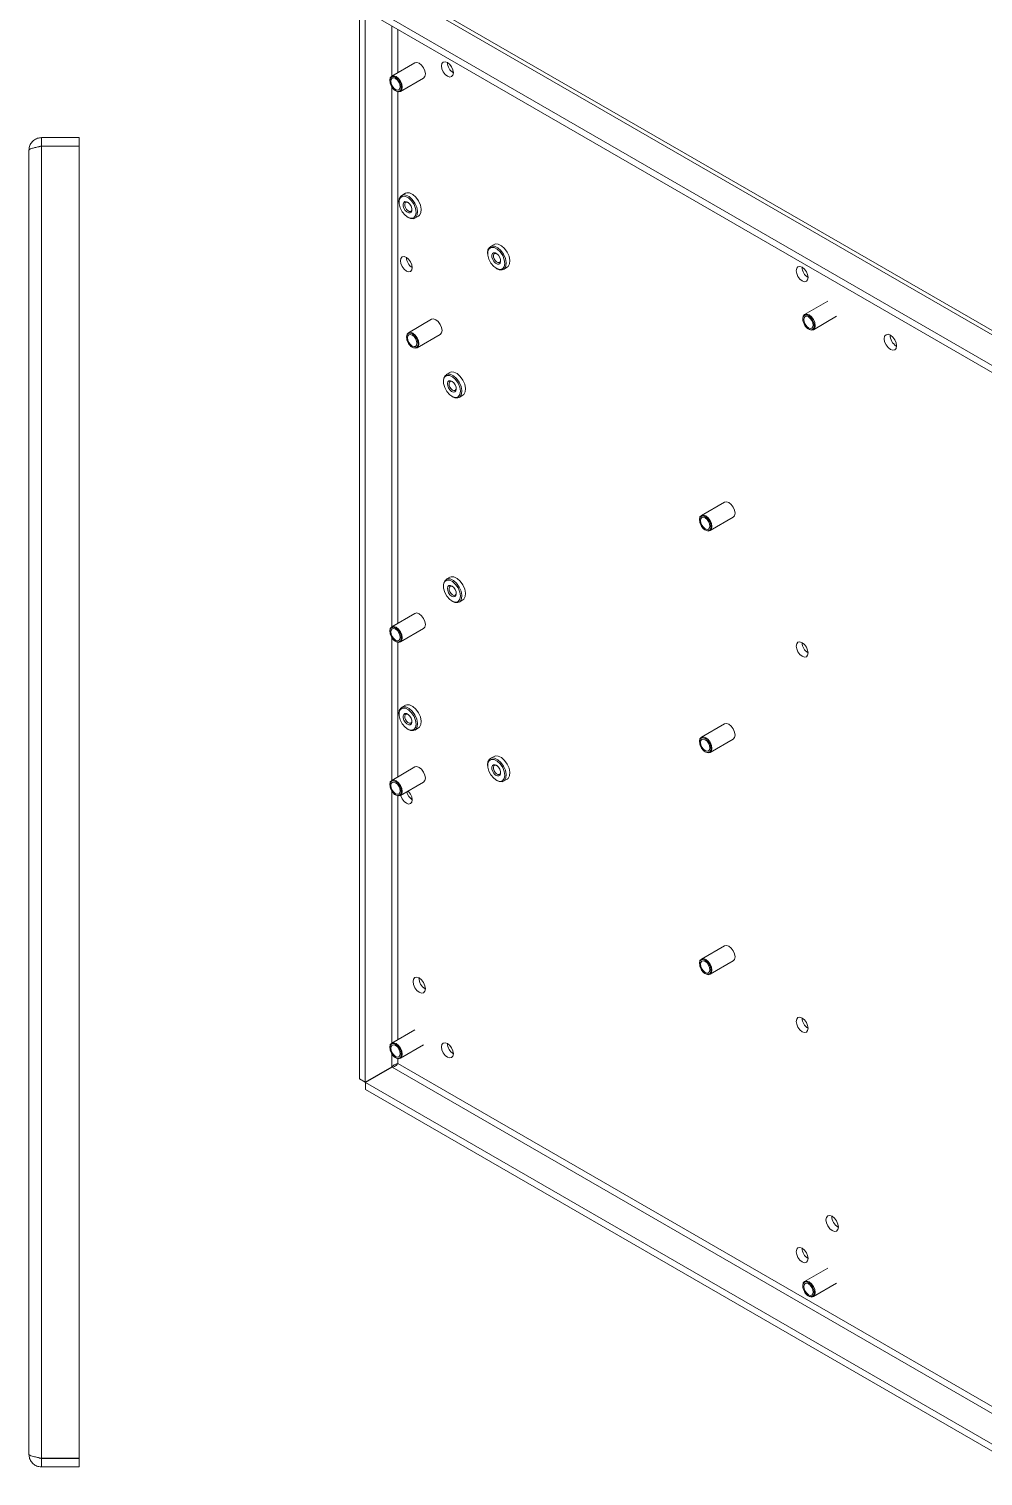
# Model space of a CAD drawing. Header units: millimetres. Extents: x 0 to 1188, y 0 to 840.
# Drawn here: x 731.7 to 959.9, y 320.9 to 667.1 of the extents above; entities that cross this region are included whole.
import ezdxf

# ---------------------------------------------------------------- set-up
doc = ezdxf.new("R2010")
doc.units = ezdxf.units.MM
doc.header["$LTSCALE"] = 2

msp = doc.modelspace()

# ---------------------------------------------------------------- linework, layer by layer
at = {"color": 7, "linetype": 'Continuous', "lineweight": 15, "ltscale": 2}
for p, q in [((818.54, 676.77), (1126.46, 499.01)), ((1127.63, 499.35), (820.37, 676.73)), ((810.71, 415.92), (810.71, 672.25)), ((812.18, 673.09), (1120.09, 495.34)), ((812.13, 415.1), (812.13, 671.43)), ((812.18, 671.46), (1120.09, 493.7)), ((823.98, 659.02), (818.44, 655.82)), ((820.54, 652.19), (826.08, 655.38)), ((734.67, 641.11), (734.67, 639.11)), ((734.67, 641.11), (743.67, 641.11)), ((743.67, 641.11), (743.67, 639.11)), ((731.67, 326.05), (731.67, 638.11)), ((734.67, 639.11), (743.67, 639.11)), ((734.67, 325.13), (734.67, 639.04)), ((734.67, 639.04), (743.67, 639.04)), ((743.67, 325.13), (743.67, 639.04)), ((821.72, 627.8), (820.84, 627.29)), ((820.19, 625.84), (820.19, 625.64)), ((822.24, 622.09), (822.42, 621.99)), ((823.99, 621.83), (824.87, 622.34)), ((841.4, 613.6), (841.4, 613.39)), ((842.94, 615.55), (842.05, 615.04)), ((843.45, 609.84), (843.63, 609.74)), ((845.2, 609.58), (846.09, 610.09)), ((922.77, 602), (917.23, 598.8)), ((827.98, 597.64), (822.44, 594.44)), ((919.33, 595.16), (924.86, 598.36)), ((824.54, 590.8), (830.08, 594)), ((939.16, 591.24), (939.23, 591.2)), ((830.8, 582.98), (830.8, 582.77)), ((832.33, 584.93), (831.45, 584.42)), ((832.85, 579.22), (833.02, 579.12)), ((834.6, 578.96), (835.48, 579.47)), ((898.07, 553.91), (892.53, 550.71)), ((894.63, 547.08), (900.17, 550.27)), ((830.8, 533.98), (830.8, 533.78)), ((832.33, 535.94), (831.45, 535.43)), ((832.85, 530.23), (833.02, 530.13)), ((834.6, 529.97), (835.48, 530.48)), ((823.98, 527.27), (818.44, 524.08)), ((820.54, 520.44), (826.08, 523.64)), ((820.19, 503.36), (820.19, 503.16)), ((821.72, 505.31), (820.84, 504.8)), ((822.24, 499.61), (822.42, 499.5)), ((823.99, 499.35), (824.87, 499.86)), ((898.07, 500.84), (892.53, 497.64)), ((894.63, 494), (900.17, 497.2)), ((842.94, 493.07), (842.05, 492.56)), ((823.98, 490.53), (818.44, 487.33)), ((841.4, 491.12), (841.4, 490.91)), ((820.54, 483.69), (826.08, 486.89)), ((843.45, 487.36), (843.63, 487.26)), ((845.2, 487.1), (846.09, 487.61)), ((898.07, 447.76), (892.53, 444.56)), ((894.63, 440.93), (900.17, 444.12)), ((826.45, 437.43), (826.52, 437.39)), ((823.98, 427.65), (818.44, 424.46)), ((820.54, 420.82), (826.08, 424.02)), ((810.71, 415.92), (812.13, 415.1)), ((818.49, 418.78), (812.13, 415.1)), ((818.54, 418.69), (812.18, 415.02)), ((812.18, 413.38), (812.18, 415.02)), ((1120.09, 237.26), (812.18, 415.02)), ((1120.09, 235.63), (812.18, 413.38)), ((925.23, 380.4), (925.3, 380.37)), ((922.77, 370.63), (917.23, 367.43)), ((919.33, 363.79), (924.86, 366.99)), ((734.67, 325.13), (743.67, 325.13)), ((734.67, 323.05), (734.67, 325.05)), ((734.67, 325.05), (743.67, 325.05)), ((734.67, 323.05), (743.67, 323.05)), ((743.67, 323.05), (743.67, 325.05))]:
    msp.add_line(p, q, dxfattribs=at)
at = {"color": 8, "linetype": 'Continuous', "lineweight": 15, "ltscale": 2}
for p, q in [((818.49, 667.81), (818.49, 655.85)), ((819.91, 656.67), (819.91, 667)), ((818.49, 653.22), (818.49, 524.1)), ((819.91, 524.92), (819.91, 652.12)), ((818.49, 521.47), (818.49, 487.36)), ((819.91, 488.18), (819.91, 520.37)), ((818.49, 484.72), (818.49, 424.48)), ((819.91, 425.3), (819.91, 483.63)), ((818.49, 421.85), (818.49, 418.78)), ((819.91, 419.54), (819.91, 420.75)), ((1120.14, 246.21), (819.91, 419.54)), ((818.54, 418.69), (1120.14, 244.58))]:
    msp.add_line(p, q, dxfattribs=at)
at = {"color": 7, "linetype": 'Continuous', "lineweight": 15, "ltscale": 2, "flags": 128}
for points in [[(826.08, 655.38), (826.08, 655.38), (826.4, 655.75), (826.52, 656.35), (826.4, 657.07), (826.08, 657.81), (825.6, 658.46), (825.03, 658.92), (824.46, 659.12), (823.98, 659.02)], [(831.79, 659.08), (832.33, 658.64), (832.79, 658.02), (833.09, 657.32), (833.2, 656.63), (833.09, 656.07), (832.79, 655.71), (832.33, 655.62), (831.79, 655.81), (831.24, 656.25), (830.79, 656.87), (830.48, 657.57), (830.37, 658.26), (830.48, 658.82), (830.79, 659.18), (831.24, 659.27), (831.79, 659.08)], [(818.01, 654.82), (818.01, 654.86), (818.12, 655.45), (818.44, 655.82), (818.92, 655.92), (819.49, 655.72), (820.06, 655.26), (820.54, 654.61), (820.87, 653.87), (820.98, 653.15), (820.87, 652.56), (820.54, 652.19), (820.06, 652.09), (819.49, 652.29)], [(819.38, 655.24), (819.81, 654.89), (820.18, 654.4), (820.42, 653.83), (820.51, 653.28), (820.42, 652.83), (820.18, 652.55), (819.81, 652.48), (819.38, 652.63), (818.94, 652.98), (818.58, 653.48), (818.33, 654.04), (818.24, 654.59), (818.33, 655.04), (818.58, 655.32), (818.94, 655.39), (819.38, 655.24)], [(821.86, 627.37), (821.15, 627.41), (820.6, 627.1), (820.27, 626.48), (820.19, 625.84)], [(821.72, 627.05), (821.04, 627.07), (820.52, 626.74), (820.23, 626.1), (820.22, 625.24), (820.47, 624.28), (820.97, 623.33), (821.63, 622.54), (822.38, 622.01), (823.11, 621.81), (823.72, 621.96), (824.13, 622.46), (824.29, 623.22), (824.17, 624.15), (823.79, 625.12), (823.19, 626), (822.47, 626.67), (821.72, 627.05)], [(824.87, 622.34), (825.11, 622.53), (825.45, 623.14), (825.52, 623.99), (825.33, 624.97), (824.89, 625.96), (824.26, 626.84), (823.51, 627.51), (822.74, 627.88), (822.04, 627.92), (821.72, 627.8)], [(822.42, 621.99), (822.98, 621.74), (823.68, 621.71), (824.23, 622.02), (824.56, 622.63), (824.64, 623.48), (824.44, 624.46), (824, 625.45), (823.37, 626.33), (822.63, 627), (821.86, 627.37)], [(822.51, 623.12), (822.09, 623.33), (821.7, 623.71), (821.39, 624.21), (821.21, 624.74), (821.19, 625.23), (821.32, 625.6), (821.6, 625.8), (821.97, 625.79), (822.39, 625.58), (822.78, 625.2), (823.09, 624.71), (823.27, 624.17), (823.29, 623.68), (823.15, 623.31), (822.88, 623.11), (822.51, 623.12)], [(822.34, 625.62), (822.21, 625.66), (821.91, 625.67), (821.68, 625.51), (821.57, 625.2), (821.59, 624.8), (821.74, 624.36), (821.99, 623.95), (822.31, 623.64), (822.65, 623.47), (822.95, 623.46), (823.18, 623.62), (823.29, 623.93), (823.3, 623.96)], [(843.07, 615.12), (842.36, 615.16), (841.81, 614.85), (841.48, 614.23), (841.4, 613.6)], [(842.94, 614.8), (842.25, 614.82), (841.73, 614.49), (841.45, 613.86), (841.43, 613), (841.68, 612.03), (842.18, 611.09), (842.85, 610.3), (843.6, 609.76), (844.32, 609.56), (844.94, 609.72), (845.35, 610.21), (845.5, 610.97), (845.38, 611.9), (845, 612.87), (844.41, 613.75), (843.69, 614.43), (842.94, 614.8)], [(843.72, 610.87), (843.31, 611.08), (842.92, 611.46), (842.61, 611.96), (842.43, 612.49), (842.4, 612.98), (842.54, 613.36), (842.81, 613.56), (843.19, 613.55), (843.6, 613.34), (843.99, 612.96), (844.3, 612.46), (844.48, 611.93), (844.5, 611.43), (844.37, 611.06), (844.09, 610.86), (843.72, 610.87)], [(843.55, 613.37), (843.42, 613.42), (843.12, 613.42), (842.89, 613.26), (842.78, 612.96), (842.8, 612.55), (842.95, 612.11), (843.2, 611.71), (843.52, 611.39), (843.86, 611.22), (844.17, 611.22), (844.39, 611.38), (844.5, 611.68), (844.51, 611.72)], [(846.09, 610.09), (846.33, 610.28), (846.66, 610.9), (846.73, 611.75), (846.54, 612.72), (846.1, 613.71), (845.47, 614.59), (844.72, 615.26), (843.95, 615.63), (843.25, 615.67), (842.94, 615.55)], [(843.63, 609.74), (844.19, 609.5), (844.89, 609.46), (845.44, 609.77), (845.78, 610.39), (845.85, 611.24), (845.65, 612.21), (845.22, 613.2), (844.59, 614.08), (843.84, 614.75), (843.07, 615.12)], [(821.96, 612.46), (822.5, 612.02), (822.96, 611.4), (823.26, 610.7), (823.37, 610.01), (823.26, 609.45), (822.96, 609.1), (822.5, 609.01), (821.96, 609.19), (821.42, 609.63), (820.96, 610.25), (820.65, 610.96), (820.54, 611.64), (820.65, 612.21), (820.96, 612.56), (821.42, 612.65), (821.96, 612.46)], [(916.64, 610.09), (917.18, 609.66), (917.64, 609.04), (917.94, 608.33), (918.05, 607.64), (917.94, 607.08), (917.64, 606.73), (917.18, 606.64), (916.64, 606.83), (916.1, 607.26), (915.64, 607.88), (915.33, 608.59), (915.22, 609.28), (915.33, 609.84), (915.64, 610.19), (916.1, 610.28), (916.64, 610.09)], [(830.08, 594), (830.08, 594), (830.4, 594.37), (830.51, 594.96), (830.4, 595.68), (830.08, 596.43), (829.6, 597.08), (829.03, 597.53), (828.46, 597.73), (827.98, 597.64)], [(916.79, 597.79), (916.79, 597.84), (916.9, 598.43), (917.23, 598.8), (917.71, 598.89), (918.28, 598.69), (918.84, 598.24), (919.33, 597.59), (919.65, 596.84), (919.76, 596.12), (919.65, 595.53), (919.33, 595.16), (918.84, 595.07), (918.28, 595.26)], [(918.16, 598.22), (918.59, 597.87), (918.96, 597.37), (919.2, 596.81), (919.29, 596.26), (919.2, 595.81), (918.96, 595.53), (918.59, 595.45), (918.16, 595.6), (917.73, 595.95), (917.36, 596.45), (917.11, 597.01), (917.03, 597.56), (917.11, 598.01), (917.36, 598.3), (917.73, 598.37), (918.16, 598.22)], [(822, 593.43), (822, 593.48), (822.12, 594.07), (822.44, 594.44), (822.92, 594.53), (823.49, 594.34), (824.06, 593.88), (824.54, 593.23), (824.86, 592.49), (824.97, 591.76), (824.86, 591.17), (824.54, 590.8), (824.06, 590.71), (823.49, 590.91), (823.49, 590.91)], [(823.37, 593.86), (823.8, 593.51), (824.17, 593.02), (824.42, 592.45), (824.5, 591.9), (824.42, 591.45), (824.17, 591.17), (823.8, 591.1), (823.37, 591.25), (822.94, 591.6), (822.57, 592.09), (822.33, 592.66), (822.24, 593.21), (822.33, 593.66), (822.57, 593.94), (822.94, 594.01), (823.37, 593.86)], [(937.75, 590.42), (938.31, 590.22), (938.8, 590.32), (939.12, 590.69), (939.23, 591.28), (939.12, 592), (938.8, 592.74), (938.31, 593.39), (937.75, 593.85), (937.18, 594.05), (936.7, 593.95), (936.37, 593.58), (936.26, 592.99), (936.37, 592.27), (936.7, 591.53), (937.18, 590.88), (937.75, 590.42)], [(833.98, 583.46), (833.24, 584.13), (832.46, 584.5), (831.76, 584.54), (831.21, 584.23), (830.88, 583.62), (830.8, 582.98)], [(833.73, 583.22), (833, 583.86), (832.25, 584.2), (831.58, 584.18), (831.08, 583.82), (830.82, 583.15), (830.84, 582.27), (831.12, 581.3), (831.64, 580.37), (832.32, 579.6), (833.07, 579.1), (833.79, 578.94), (834.38, 579.13), (834.77, 579.66), (834.9, 580.44), (834.74, 581.38), (834.34, 582.35), (833.73, 583.22)], [(832.39, 580.75), (832.06, 581.22), (831.85, 581.76), (831.79, 582.26), (831.89, 582.67), (832.14, 582.91), (832.49, 582.95), (832.9, 582.78), (833.3, 582.43), (833.63, 581.95), (833.85, 581.42), (833.9, 580.91), (833.8, 580.51), (833.56, 580.27), (833.2, 580.23), (832.79, 580.4), (832.39, 580.75)], [(832.95, 582.75), (832.75, 582.81), (832.46, 582.78), (832.25, 582.58), (832.17, 582.25), (832.22, 581.84), (832.39, 581.4), (832.66, 581.01), (832.99, 580.72), (833.33, 580.58), (833.62, 580.62), (833.82, 580.81), (833.9, 581.09)], [(835.48, 579.47), (835.72, 579.66), (836.05, 580.27), (836.13, 581.12), (835.93, 582.1), (835.49, 583.09), (834.86, 583.97), (834.12, 584.64), (833.35, 585.01), (832.64, 585.05), (832.33, 584.93)], [(833.02, 579.12), (833.58, 578.88), (834.28, 578.84), (834.84, 579.15), (835.17, 579.76), (835.24, 580.61), (835.05, 581.59), (834.61, 582.58), (833.98, 583.46)], [(892.09, 549.71), (892.09, 549.75), (892.2, 550.34), (892.53, 550.71), (893.01, 550.81), (893.58, 550.61), (894.15, 550.15), (894.63, 549.5), (894.95, 548.76), (895.06, 548.04), (894.95, 547.45), (894.63, 547.08), (894.15, 546.98), (893.58, 547.18), (893.58, 547.18)], [(900.17, 550.27), (900.17, 550.27), (900.49, 550.64), (900.6, 551.24), (900.49, 551.96), (900.17, 552.7), (899.68, 553.35), (899.12, 553.81), (898.55, 554), (898.07, 553.91)], [(893.46, 550.13), (893.89, 549.78), (894.26, 549.29), (894.5, 548.72), (894.59, 548.17), (894.5, 547.72), (894.26, 547.44), (893.89, 547.37), (893.46, 547.52), (893.03, 547.87), (892.66, 548.36), (892.41, 548.93), (892.33, 549.48), (892.41, 549.93), (892.66, 550.21), (893.03, 550.28), (893.46, 550.13)], [(833.98, 534.47), (833.24, 535.13), (832.46, 535.51), (831.76, 535.55), (831.21, 535.24), (830.88, 534.62), (830.8, 533.98)], [(833.73, 534.22), (833, 534.87), (832.25, 535.21), (831.58, 535.19), (831.08, 534.82), (830.82, 534.16), (830.84, 533.28), (831.12, 532.31), (831.64, 531.38), (832.32, 530.61), (833.07, 530.11), (833.79, 529.95), (834.38, 530.14), (834.77, 530.67), (834.9, 531.45), (834.74, 532.39), (834.34, 533.36), (833.73, 534.22)], [(832.39, 531.75), (832.06, 532.23), (831.85, 532.76), (831.79, 533.27), (831.89, 533.68), (832.14, 533.92), (832.49, 533.95), (832.9, 533.79), (833.3, 533.44), (833.63, 532.96), (833.85, 532.43), (833.9, 531.92), (833.8, 531.52), (833.56, 531.28), (833.2, 531.24), (832.79, 531.4), (832.39, 531.75)], [(832.95, 533.76), (832.75, 533.82), (832.46, 533.79), (832.25, 533.59), (832.17, 533.26), (832.22, 532.84), (832.39, 532.41), (832.66, 532.02), (832.99, 531.73), (833.33, 531.59), (833.62, 531.62), (833.82, 531.82), (833.9, 532.1)], [(835.48, 530.48), (835.72, 530.67), (836.05, 531.28), (836.13, 532.13), (835.93, 533.1), (835.49, 534.09), (834.86, 534.98), (834.12, 535.65), (833.35, 536.02), (832.64, 536.06), (832.33, 535.94)], [(833.02, 530.13), (833.58, 529.89), (834.28, 529.85), (834.84, 530.16), (835.17, 530.77), (835.24, 531.62), (835.05, 532.59), (834.61, 533.58), (833.98, 534.47)], [(826.08, 523.64), (826.08, 523.64), (826.4, 524.01), (826.52, 524.6), (826.4, 525.32), (826.08, 526.06), (825.6, 526.71), (825.03, 527.17), (824.46, 527.37), (823.98, 527.27)], [(818.01, 523.07), (818.01, 523.11), (818.12, 523.7), (818.44, 524.08), (818.92, 524.17), (819.49, 523.97), (820.06, 523.51), (820.54, 522.86), (820.87, 522.12), (820.98, 521.4), (820.87, 520.81), (820.54, 520.44), (820.06, 520.34), (819.49, 520.54), (819.49, 520.54)], [(819.38, 523.49), (819.81, 523.15), (820.18, 522.65), (820.42, 522.08), (820.51, 521.54), (820.42, 521.09), (820.18, 520.8), (819.81, 520.73), (819.38, 520.88), (818.94, 521.23), (818.58, 521.73), (818.33, 522.29), (818.24, 522.84), (818.33, 523.29), (818.58, 523.57), (818.94, 523.65), (819.38, 523.49)], [(916.64, 520.27), (917.18, 519.84), (917.64, 519.22), (917.94, 518.51), (918.05, 517.82), (917.94, 517.26), (917.64, 516.91), (917.18, 516.82), (916.64, 517.01), (916.1, 517.44), (915.64, 518.06), (915.33, 518.77), (915.22, 519.46), (915.33, 520.02), (915.64, 520.37), (916.1, 520.46), (916.64, 520.27)], [(821.86, 504.89), (821.15, 504.92), (820.6, 504.61), (820.27, 504), (820.19, 503.36)], [(821.72, 504.56), (821.04, 504.59), (820.52, 504.26), (820.23, 503.62), (820.22, 502.76), (820.47, 501.79), (820.97, 500.85), (821.63, 500.06), (822.38, 499.53), (823.11, 499.33), (823.72, 499.48), (824.13, 499.98), (824.29, 500.74), (824.17, 501.67), (823.79, 502.64), (823.19, 503.52), (822.47, 504.19), (821.72, 504.56)], [(822.51, 500.63), (822.09, 500.85), (821.7, 501.23), (821.39, 501.72), (821.21, 502.26), (821.19, 502.75), (821.32, 503.12), (821.6, 503.32), (821.97, 503.31), (822.39, 503.1), (822.78, 502.72), (823.09, 502.22), (823.27, 501.69), (823.29, 501.2), (823.15, 500.83), (822.88, 500.63), (822.51, 500.63)], [(822.34, 503.14), (822.21, 503.18), (821.91, 503.19), (821.68, 503.03), (821.57, 502.72), (821.59, 502.32), (821.74, 501.88), (821.99, 501.47), (822.31, 501.16), (822.65, 500.99), (822.95, 500.98), (823.18, 501.14), (823.29, 501.45), (823.3, 501.48)], [(824.87, 499.86), (825.11, 500.05), (825.45, 500.66), (825.52, 501.51), (825.33, 502.49), (824.89, 503.48), (824.26, 504.36), (823.51, 505.03), (822.74, 505.4), (822.04, 505.43), (821.72, 505.31)], [(822.42, 499.5), (822.98, 499.26), (823.68, 499.23), (824.23, 499.54), (824.56, 500.15), (824.64, 501), (824.44, 501.98), (824, 502.97), (823.37, 503.85), (822.63, 504.52), (821.86, 504.89)], [(900.17, 497.2), (900.17, 497.2), (900.49, 497.57), (900.6, 498.16), (900.49, 498.88), (900.17, 499.62), (899.68, 500.27), (899.12, 500.73), (898.55, 500.93), (898.07, 500.84)], [(892.09, 496.63), (892.09, 496.68), (892.2, 497.27), (892.53, 497.64), (893.01, 497.73), (893.58, 497.53), (894.15, 497.08), (894.63, 496.43), (894.95, 495.68), (895.06, 494.96), (894.95, 494.37), (894.63, 494), (894.15, 493.91), (893.58, 494.1), (893.58, 494.1)], [(893.46, 497.06), (893.89, 496.71), (894.26, 496.21), (894.5, 495.65), (894.59, 495.1), (894.5, 494.65), (894.26, 494.37), (893.89, 494.29), (893.46, 494.45), (893.03, 494.79), (892.66, 495.29), (892.41, 495.86), (892.33, 496.4), (892.41, 496.86), (892.66, 497.14), (893.03, 497.21), (893.46, 497.06)], [(843.07, 492.64), (842.36, 492.68), (841.81, 492.37), (841.48, 491.75), (841.4, 491.12)], [(842.94, 492.32), (842.25, 492.34), (841.73, 492.01), (841.45, 491.37), (841.43, 490.51), (841.68, 489.55), (842.18, 488.61), (842.85, 487.82), (843.6, 487.28), (844.32, 487.08), (844.94, 487.24), (845.35, 487.73), (845.5, 488.49), (845.38, 489.42), (845, 490.39), (844.41, 491.27), (843.69, 491.94), (842.94, 492.32)], [(846.09, 487.61), (846.33, 487.8), (846.66, 488.42), (846.73, 489.26), (846.54, 490.24), (846.1, 491.23), (845.47, 492.11), (844.72, 492.78), (843.95, 493.15), (843.25, 493.19), (842.94, 493.07)], [(843.63, 487.26), (844.19, 487.02), (844.89, 486.98), (845.44, 487.29), (845.78, 487.91), (845.85, 488.75), (845.65, 489.73), (845.22, 490.72), (844.59, 491.6), (843.84, 492.27), (843.07, 492.64)], [(826.08, 486.89), (826.08, 486.89), (826.4, 487.26), (826.52, 487.85), (826.4, 488.57), (826.08, 489.32), (825.6, 489.97), (825.03, 490.42), (824.46, 490.62), (823.98, 490.53)], [(843.72, 488.39), (843.31, 488.6), (842.92, 488.98), (842.61, 489.48), (842.43, 490.01), (842.4, 490.5), (842.54, 490.88), (842.81, 491.07), (843.19, 491.07), (843.6, 490.86), (843.99, 490.47), (844.3, 489.98), (844.48, 489.44), (844.5, 488.95), (844.37, 488.58), (844.09, 488.38), (843.72, 488.39)], [(843.55, 490.89), (843.42, 490.94), (843.12, 490.94), (842.89, 490.78), (842.78, 490.47), (842.8, 490.07), (842.95, 489.63), (843.2, 489.23), (843.52, 488.91), (843.86, 488.74), (844.17, 488.74), (844.39, 488.9), (844.5, 489.2), (844.51, 489.23)], [(818.01, 486.32), (818.01, 486.37), (818.12, 486.96), (818.44, 487.33), (818.92, 487.42), (819.49, 487.23), (820.06, 486.77), (820.54, 486.12), (820.87, 485.38), (820.98, 484.65), (820.87, 484.06), (820.54, 483.69), (820.06, 483.6), (819.49, 483.8), (819.49, 483.8)], [(819.38, 486.75), (819.81, 486.4), (820.18, 485.91), (820.42, 485.34), (820.51, 484.79), (820.42, 484.34), (820.18, 484.06), (819.81, 483.99), (819.38, 484.14), (818.94, 484.49), (818.58, 484.98), (818.33, 485.55), (818.24, 486.1), (818.33, 486.55), (818.58, 486.83), (818.94, 486.9), (819.38, 486.75)], [(822.41, 484.77), (822.5, 484.68), (822.96, 484.06), (823.26, 483.35), (823.37, 482.66), (823.26, 482.1), (822.96, 481.75), (822.5, 481.66), (821.96, 481.85), (821.42, 482.28), (820.96, 482.9), (820.65, 483.61), (820.62, 483.74)], [(900.17, 444.12), (900.17, 444.12), (900.49, 444.49), (900.6, 445.08), (900.49, 445.81), (900.17, 446.55), (899.68, 447.2), (899.12, 447.66), (898.55, 447.85), (898.07, 447.76)], [(892.09, 443.56), (892.09, 443.6), (892.2, 444.19), (892.53, 444.56), (893.01, 444.66), (893.58, 444.46), (894.15, 444), (894.63, 443.35), (894.95, 442.61), (895.06, 441.89), (894.95, 441.3), (894.63, 440.93), (894.15, 440.83), (893.58, 441.03), (893.58, 441.03)], [(893.46, 443.98), (893.89, 443.63), (894.26, 443.14), (894.5, 442.57), (894.59, 442.02), (894.5, 441.57), (894.26, 441.29), (893.89, 441.22), (893.46, 441.37), (893.03, 441.72), (892.66, 442.21), (892.41, 442.78), (892.33, 443.33), (892.41, 443.78), (892.66, 444.06), (893.03, 444.13), (893.46, 443.98)], [(825.03, 436.61), (825.6, 436.42), (826.08, 436.51), (826.4, 436.88), (826.52, 437.47), (826.4, 438.19), (826.08, 438.94), (825.6, 439.59), (825.03, 440.04), (824.46, 440.24), (823.98, 440.15), (823.66, 439.78), (823.55, 439.19), (823.66, 438.46), (823.98, 437.72), (824.46, 437.07), (825.03, 436.61)], [(916.64, 430.45), (917.18, 430.02), (917.64, 429.4), (917.94, 428.69), (918.05, 428), (917.94, 427.44), (917.64, 427.09), (917.18, 427), (916.64, 427.19), (916.1, 427.62), (915.64, 428.24), (915.33, 428.95), (915.22, 429.64), (915.33, 430.2), (915.64, 430.55), (916.1, 430.64), (916.64, 430.45)], [(818.01, 423.45), (818.01, 423.5), (818.12, 424.09), (818.44, 424.46), (818.92, 424.55), (819.49, 424.35), (820.06, 423.89), (820.54, 423.24), (820.87, 422.5), (820.98, 421.78), (820.87, 421.19), (820.54, 420.82), (820.06, 420.73), (819.49, 420.92)], [(819.38, 423.88), (819.81, 423.53), (820.18, 423.03), (820.42, 422.47), (820.51, 421.92), (820.42, 421.47), (820.18, 421.18), (819.81, 421.11), (819.38, 421.26), (818.94, 421.61), (818.58, 422.11), (818.33, 422.67), (818.24, 423.22), (818.33, 423.67), (818.58, 423.96), (818.94, 424.03), (819.38, 423.88)], [(831.79, 424.35), (832.33, 423.92), (832.79, 423.3), (833.09, 422.59), (833.2, 421.91), (833.09, 421.34), (832.79, 420.99), (832.33, 420.9), (831.79, 421.09), (831.24, 421.53), (830.79, 422.14), (830.48, 422.85), (830.37, 423.54), (830.48, 424.1), (830.79, 424.45), (831.24, 424.54), (831.79, 424.35)], [(923.82, 379.59), (924.38, 379.39), (924.86, 379.48), (925.19, 379.85), (925.3, 380.45), (925.19, 381.17), (924.86, 381.91), (924.38, 382.56), (923.82, 383.02), (923.25, 383.22), (922.77, 383.12), (922.44, 382.75), (922.33, 382.16), (922.44, 381.44), (922.77, 380.7), (923.25, 380.05), (923.82, 379.59)], [(916.64, 375.37), (917.18, 374.93), (917.64, 374.31), (917.94, 373.61), (918.05, 372.92), (917.94, 372.36), (917.64, 372.01), (917.18, 371.92), (916.64, 372.1), (916.1, 372.54), (915.64, 373.16), (915.33, 373.87), (915.22, 374.55), (915.33, 375.12), (915.64, 375.47), (916.1, 375.56), (916.64, 375.37)], [(916.79, 366.42), (916.79, 366.47), (916.9, 367.06), (917.23, 367.43), (917.71, 367.52), (918.28, 367.33), (918.84, 366.87), (919.33, 366.22), (919.65, 365.48), (919.76, 364.76), (919.65, 364.16), (919.33, 363.79), (918.84, 363.7), (918.28, 363.9)], [(918.16, 366.85), (918.59, 366.5), (918.96, 366.01), (919.2, 365.44), (919.29, 364.89), (919.2, 364.44), (918.96, 364.16), (918.59, 364.09), (918.16, 364.24), (917.73, 364.59), (917.36, 365.08), (917.11, 365.65), (917.03, 366.2), (917.11, 366.65), (917.36, 366.93), (917.73, 367), (918.16, 366.85)]]:
    msp.add_lwpolyline(points, dxfattribs=at)
at = {"color": 7, "linetype": 'Continuous', "lineweight": 15, "ltscale": 4}
for centre, radius, start, end in [((834.76, 659.16), 2.97, 181.6019, 238.3927), ((824.93, 612.54), 2.97, 181.6018, 238.3929), ((919.61, 610.18), 2.97, 181.6019, 238.3927), ((940.8, 593.9), 3.13, 180.1674, 238.2872), ((919.61, 520.36), 2.97, 181.6019, 238.3928), ((825.09, 485.3), 3.15, 193.8109, 236.9413), ((828.09, 440.09), 3.13, 180.1667, 238.2879), ((919.61, 430.54), 2.97, 181.6018, 238.3929), ((834.76, 424.44), 2.97, 181.6021, 238.3927), ((926.87, 383.06), 3.13, 180.1668, 238.2878), ((919.61, 375.45), 2.97, 181.6021, 238.3927)]:
    msp.add_arc(centre, radius, start, end, dxfattribs=at)
at = {"color": 7, "linetype": 'Continuous', "lineweight": 15, "ltscale": 2}
for points, knots in [([(818.01, 654.73), (818.03, 654.91), (818.05, 655.2), (818.23, 655.47), (818.4, 655.62), (818.62, 655.7), (818.94, 655.71), (819.38, 655.55), (819.81, 655.2), (820.13, 654.83), (820.35, 654.5), (820.53, 654.15), (820.7, 653.68), (820.72, 653.36), (820.74, 653.15)], [0, 0, 0, 0, 0.119721, 0.184904, 0.250001, 0.315183, 0.38028, 0.500001, 0.619723, 0.684905, 0.749999, 0.815184, 0.880279, 1, 1, 1, 1]), ([(820.74, 653.15), (820.72, 652.96), (820.7, 652.67), (820.53, 652.4), (820.35, 652.25), (820.13, 652.17), (819.81, 652.17), (819.38, 652.32), (818.94, 652.67), (818.62, 653.04), (818.4, 653.38), (818.23, 653.73), (818.05, 654.19), (818.03, 654.52), (818.01, 654.73)], [0, 0, 0, 0, 0.119721, 0.184905, 0.250001, 0.315183, 0.380278, 0.499999, 0.61972, 0.684906, 0.75, 0.815184, 0.880279, 1, 1, 1, 1]), ([(818.38, 653.36), (818.53, 653.14), (818.74, 652.83), (819.05, 652.53), (819.18, 652.44), (819.24, 652.4)], [0, 0, 0, 0, 0.585882, 0.813988, 1, 1, 1, 1]), ([(734.67, 641.11), (734.33, 641.08), (733.65, 641.02), (732.74, 640.49), (732.06, 639.71), (731.71, 638.86), (731.68, 638.32), (731.67, 638.11)], [0, 0, 0, 0, 0.213773, 0.432613, 0.651455, 0.870295, 1, 1, 1, 1]), ([(731.67, 638.11), (731.7, 638.18), (731.77, 638.31), (732.29, 638.52), (733.08, 638.72), (733.92, 638.9), (734.47, 639), (734.67, 639.04)], [0, 0, 0, 0, 0.213772, 0.432613, 0.651454, 0.870296, 1, 1, 1, 1]), ([(734.67, 639.11), (734.52, 639.1), (734.32, 639.09), (734.17, 638.97), (734.13, 638.94)], [0, 0, 0, 0, 0.760859, 1, 1, 1, 1]), ([(916.79, 597.7), (916.81, 597.89), (916.84, 598.18), (917.01, 598.45), (917.18, 598.6), (917.4, 598.68), (917.72, 598.68), (918.16, 598.53), (918.6, 598.18), (918.91, 597.8), (919.13, 597.47), (919.31, 597.12), (919.48, 596.65), (919.51, 596.33), (919.53, 596.12)], [0, 0, 0, 0, 0.119721, 0.184904, 0.25, 0.315184, 0.380279, 0.5, 0.619722, 0.684906, 0.75, 0.815184, 0.880279, 1, 1, 1, 1]), ([(919.53, 596.12), (919.51, 595.93), (919.48, 595.64), (919.31, 595.37), (919.13, 595.23), (918.91, 595.15), (918.6, 595.14), (918.16, 595.29), (917.72, 595.64), (917.4, 596.02), (917.18, 596.35), (917.01, 596.7), (916.84, 597.17), (916.81, 597.49), (916.79, 597.7)], [0, 0, 0, 0, 0.119721, 0.184906, 0.25, 0.315184, 0.380279, 0.5, 0.619721, 0.684905, 0.75, 0.815184, 0.880279, 1, 1, 1, 1]), ([(917.16, 596.34), (917.31, 596.12), (917.52, 595.81), (917.83, 595.51), (917.97, 595.42), (918.03, 595.38)], [0, 0, 0, 0, 0.585889, 0.813983, 1, 1, 1, 1]), ([(822, 593.34), (822.02, 593.53), (822.05, 593.82), (822.22, 594.09), (822.4, 594.24), (822.61, 594.32), (822.93, 594.33), (823.37, 594.17), (823.81, 593.82), (824.13, 593.45), (824.34, 593.12), (824.52, 592.76), (824.69, 592.3), (824.72, 591.97), (824.74, 591.76)], [0, 0, 0, 0, 0.119721, 0.184906, 0.250001, 0.315183, 0.38028, 0.500001, 0.619722, 0.684905, 0.749999, 0.815183, 0.880278, 1, 1, 1, 1]), ([(824.74, 591.76), (824.72, 591.58), (824.69, 591.29), (824.52, 591.02), (824.34, 590.87), (824.13, 590.79), (823.81, 590.78), (823.37, 590.94), (822.93, 591.29), (822.61, 591.66), (822.4, 591.99), (822.22, 592.35), (822.05, 592.81), (822.02, 593.13), (822, 593.34)], [0, 0, 0, 0, 0.119722, 0.184905, 0.250001, 0.315184, 0.380278, 0.499999, 0.619721, 0.684906, 0.75, 0.815184, 0.880279, 1, 1, 1, 1]), ([(822.38, 591.98), (822.53, 591.76), (822.73, 591.45), (823.04, 591.15), (823.18, 591.06), (823.24, 591.02)], [0, 0, 0, 0, 0.585894, 0.813988, 1, 1, 1, 1]), ([(892.09, 549.62), (892.11, 549.8), (892.14, 550.09), (892.31, 550.36), (892.49, 550.51), (892.7, 550.59), (893.02, 550.6), (893.46, 550.44), (893.9, 550.09), (894.21, 549.72), (894.43, 549.39), (894.61, 549.04), (894.78, 548.57), (894.81, 548.25), (894.83, 548.04)], [0, 0, 0, 0, 0.1197213, 0.1849047, 0.2500004, 0.3151836, 0.3802782, 0.4999996, 0.6197221, 0.684905, 0.7499999, 0.815184, 0.8802787, 1, 1, 1, 1]), ([(894.83, 548.04), (894.81, 547.85), (894.78, 547.56), (894.61, 547.29), (894.43, 547.14), (894.21, 547.06), (893.9, 547.05), (893.46, 547.21), (893.02, 547.56), (892.7, 547.93), (892.49, 548.27), (892.31, 548.62), (892.14, 549.08), (892.11, 549.41), (892.09, 549.62)], [0, 0, 0, 0, 0.119721, 0.184905, 0.25, 0.315184, 0.380278, 0.500001, 0.619722, 0.684905, 0.750001, 0.815184, 0.880279, 1, 1, 1, 1]), ([(892.47, 548.25), (892.61, 548.03), (892.82, 547.72), (893.13, 547.42), (893.27, 547.33), (893.33, 547.29)], [0, 0, 0, 0, 0.585888, 0.813984, 1, 1, 1, 1]), ([(818.01, 522.98), (818.03, 523.17), (818.05, 523.46), (818.23, 523.73), (818.4, 523.87), (818.62, 523.95), (818.94, 523.96), (819.38, 523.81), (819.81, 523.46), (820.13, 523.08), (820.35, 522.75), (820.53, 522.4), (820.7, 521.93), (820.72, 521.61), (820.74, 521.4)], [0, 0, 0, 0, 0.119721, 0.184904, 0.250001, 0.315183, 0.38028, 0.500001, 0.619723, 0.684905, 0.75, 0.815183, 0.880279, 1, 1, 1, 1]), ([(820.74, 521.4), (820.72, 521.21), (820.7, 520.92), (820.53, 520.65), (820.35, 520.5), (820.13, 520.42), (819.81, 520.42), (819.38, 520.57), (818.94, 520.92), (818.62, 521.3), (818.4, 521.63), (818.23, 521.98), (818.05, 522.45), (818.03, 522.77), (818.01, 522.98)], [0, 0, 0, 0, 0.1197214, 0.1849046, 0.2500008, 0.3151831, 0.3802777, 0.4999991, 0.6197205, 0.6849053, 0.7499996, 0.8151831, 0.8802786, 1, 1, 1, 1]), ([(818.38, 521.62), (818.53, 521.39), (818.74, 521.08), (819.05, 520.78), (819.18, 520.69), (819.24, 520.65)], [0, 0, 0, 0, 0.585884, 0.813988, 1, 1, 1, 1]), ([(892.09, 496.54), (892.11, 496.73), (892.14, 497.02), (892.31, 497.29), (892.49, 497.44), (892.7, 497.52), (893.02, 497.52), (893.46, 497.37), (893.9, 497.02), (894.21, 496.64), (894.43, 496.31), (894.61, 495.96), (894.78, 495.49), (894.81, 495.17), (894.83, 494.96)], [0, 0, 0, 0, 0.119721, 0.184905, 0.25, 0.315183, 0.380278, 0.499999, 0.619722, 0.684905, 0.75, 0.815184, 0.880279, 1, 1, 1, 1]), ([(894.83, 494.96), (894.81, 494.77), (894.78, 494.48), (894.61, 494.21), (894.43, 494.07), (894.21, 493.99), (893.9, 493.98), (893.46, 494.13), (893.02, 494.48), (892.7, 494.86), (892.49, 495.19), (892.31, 495.54), (892.14, 496.01), (892.11, 496.33), (892.09, 496.54)], [0, 0, 0, 0, 0.119721, 0.184905, 0.25, 0.315183, 0.380278, 0.500001, 0.619722, 0.684905, 0.75, 0.815184, 0.880279, 1, 1, 1, 1]), ([(892.47, 495.18), (892.61, 494.96), (892.82, 494.65), (893.13, 494.35), (893.27, 494.26), (893.33, 494.22)], [0, 0, 0, 0, 0.585888, 0.813985, 1, 1, 1, 1]), ([(818.01, 486.23), (818.03, 486.42), (818.05, 486.71), (818.23, 486.98), (818.4, 487.13), (818.62, 487.21), (818.94, 487.22), (819.38, 487.06), (819.81, 486.71), (820.13, 486.34), (820.35, 486.01), (820.53, 485.65), (820.7, 485.19), (820.72, 484.86), (820.74, 484.65)], [0, 0, 0, 0, 0.1197211, 0.1849045, 0.2500009, 0.3151832, 0.3802799, 0.5000013, 0.6197226, 0.6849051, 0.7499994, 0.8151827, 0.8802789, 1, 1, 1, 1]), ([(820.74, 484.65), (820.72, 484.47), (820.7, 484.18), (820.53, 483.91), (820.35, 483.76), (820.13, 483.68), (819.81, 483.67), (819.38, 483.83), (818.94, 484.18), (818.62, 484.55), (818.4, 484.88), (818.23, 485.24), (818.05, 485.7), (818.03, 486.02), (818.01, 486.23)], [0, 0, 0, 0, 0.119721, 0.184905, 0.25, 0.315183, 0.380278, 0.499999, 0.619721, 0.684905, 0.75, 0.815183, 0.880279, 1, 1, 1, 1]), ([(818.38, 484.87), (818.53, 484.65), (818.74, 484.34), (819.05, 484.04), (819.18, 483.95), (819.24, 483.91)], [0, 0, 0, 0, 0.585886, 0.813988, 1, 1, 1, 1]), ([(892.09, 443.47), (892.11, 443.65), (892.14, 443.94), (892.31, 444.21), (892.49, 444.36), (892.7, 444.44), (893.02, 444.45), (893.46, 444.29), (893.9, 443.94), (894.21, 443.57), (894.43, 443.24), (894.61, 442.89), (894.78, 442.42), (894.81, 442.1), (894.83, 441.89)], [0, 0, 0, 0, 0.119721, 0.184905, 0.25, 0.315184, 0.380278, 0.499999, 0.619722, 0.684905, 0.75, 0.815183, 0.880279, 1, 1, 1, 1]), ([(894.83, 441.89), (894.81, 441.7), (894.78, 441.41), (894.61, 441.14), (894.43, 440.99), (894.21, 440.91), (893.9, 440.9), (893.46, 441.06), (893.02, 441.41), (892.7, 441.78), (892.49, 442.11), (892.31, 442.47), (892.14, 442.93), (892.11, 443.26), (892.09, 443.47)], [0, 0, 0, 0, 0.119722, 0.184905, 0.25, 0.315183, 0.380278, 0.500001, 0.619722, 0.684905, 0.75, 0.815184, 0.880278, 1, 1, 1, 1]), ([(892.47, 442.1), (892.61, 441.88), (892.82, 441.57), (893.13, 441.27), (893.27, 441.18), (893.33, 441.14)], [0, 0, 0, 0, 0.585889, 0.813985, 1, 1, 1, 1]), ([(818.01, 423.36), (818.03, 423.55), (818.05, 423.84), (818.23, 424.11), (818.4, 424.26), (818.62, 424.34), (818.94, 424.34), (819.38, 424.19), (819.81, 423.84), (820.13, 423.46), (820.35, 423.13), (820.53, 422.78), (820.7, 422.31), (820.72, 421.99), (820.74, 421.78)], [0, 0, 0, 0, 0.119721, 0.184905, 0.250001, 0.315183, 0.38028, 0.500001, 0.619722, 0.684906, 0.75, 0.815184, 0.880279, 1, 1, 1, 1]), ([(820.74, 421.78), (820.72, 421.59), (820.7, 421.3), (820.53, 421.03), (820.35, 420.88), (820.13, 420.8), (819.81, 420.8), (819.38, 420.95), (818.94, 421.3), (818.62, 421.68), (818.4, 422.01), (818.23, 422.36), (818.05, 422.83), (818.03, 423.15), (818.01, 423.36)], [0, 0, 0, 0, 0.119721, 0.184904, 0.250001, 0.315183, 0.380277, 0.499999, 0.619721, 0.684905, 0.749999, 0.815184, 0.880279, 1, 1, 1, 1]), ([(818.38, 422), (818.53, 421.78), (818.74, 421.47), (819.05, 421.17), (819.18, 421.08), (819.24, 421.03)], [0, 0, 0, 0, 0.585886, 0.81399, 1, 1, 1, 1]), ([(818.49, 418.78), (818.61, 418.9), (818.83, 419.13), (819.25, 419.36), (819.62, 419.49), (819.82, 419.52), (819.91, 419.54)], [0, 0, 0, 0, 0.280308, 0.530238, 0.780094, 1, 1, 1, 1]), ([(819.91, 419.54), (819.83, 419.44), (819.69, 419.27), (819.34, 418.99), (818.95, 418.78), (818.67, 418.72), (818.54, 418.69)], [0, 0, 0, 0, 0.280309, 0.530235, 0.780091, 1, 1, 1, 1]), ([(916.79, 366.33), (916.81, 366.52), (916.84, 366.81), (917.01, 367.08), (917.18, 367.23), (917.4, 367.31), (917.72, 367.32), (918.16, 367.16), (918.6, 366.81), (918.91, 366.44), (919.13, 366.11), (919.31, 365.75), (919.48, 365.29), (919.51, 364.96), (919.53, 364.76)], [0, 0, 0, 0, 0.119721, 0.184906, 0.25, 0.315183, 0.38028, 0.500001, 0.619722, 0.684906, 0.75, 0.815184, 0.880279, 1, 1, 1, 1]), ([(919.53, 364.76), (919.51, 364.57), (919.48, 364.28), (919.31, 364.01), (919.13, 363.86), (918.91, 363.78), (918.6, 363.77), (918.16, 363.93), (917.72, 364.28), (917.4, 364.65), (917.18, 364.98), (917.01, 365.34), (916.84, 365.8), (916.81, 366.12), (916.79, 366.33)], [0, 0, 0, 0, 0.119721, 0.184904, 0.25, 0.315184, 0.380278, 0.5, 0.619721, 0.684905, 0.75, 0.815184, 0.880279, 1, 1, 1, 1]), ([(917.16, 364.97), (917.31, 364.75), (917.52, 364.44), (917.83, 364.14), (917.97, 364.05), (918.03, 364.01)], [0, 0, 0, 0, 0.585892, 0.813985, 1, 1, 1, 1]), ([(734.67, 325.13), (734.33, 325.19), (733.65, 325.33), (732.74, 325.53), (732.06, 325.73), (731.71, 325.91), (731.68, 326.01), (731.67, 326.05)], [0, 0, 0, 0, 0.213773, 0.432613, 0.651455, 0.870295, 1, 1, 1, 1]), ([(731.67, 326.05), (731.7, 325.72), (731.77, 325.04), (732.29, 324.13), (733.08, 323.44), (733.92, 323.1), (734.47, 323.07), (734.67, 323.05)], [0, 0, 0, 0, 0.213774, 0.432613, 0.651455, 0.870296, 1, 1, 1, 1]), ([(734.13, 325.23), (734.2, 325.19), (734.36, 325.08), (734.55, 325.06), (734.67, 325.05)], [0, 0, 0, 0, 0.403892, 1, 1, 1, 1])]:
    msp.add_open_spline(points, degree=3, knots=knots, dxfattribs=at)

doc.saveas('drawing.dxf')
